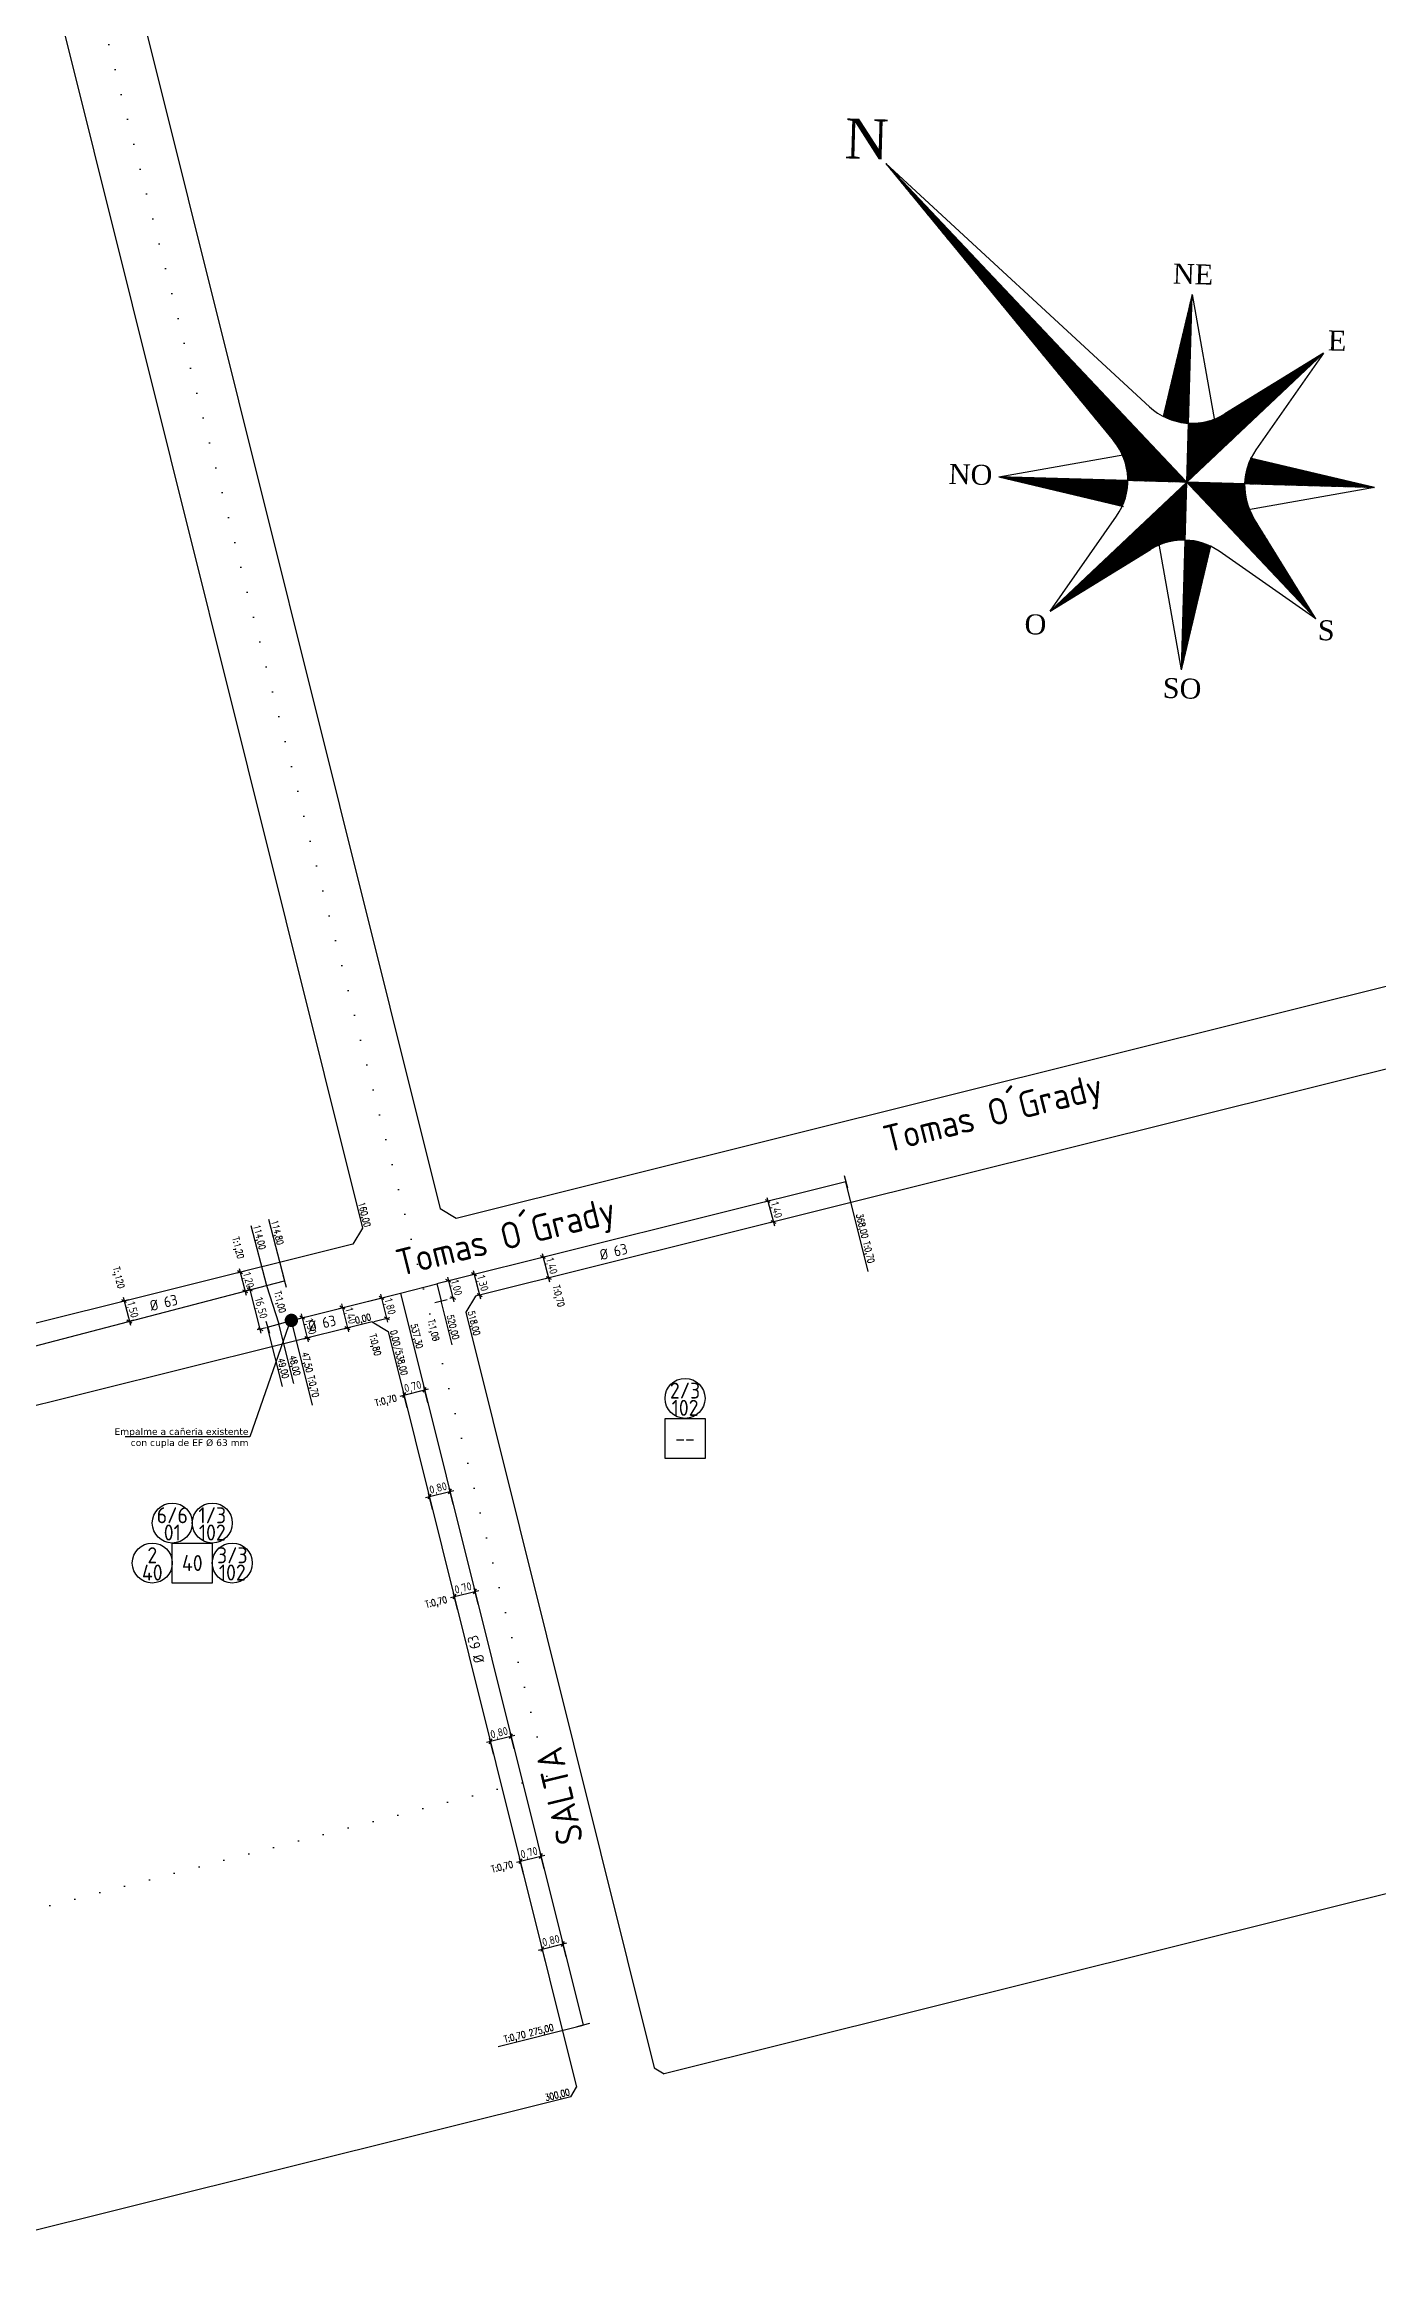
# Model space of a CAD drawing. Extents: x -48 to 13651, y -112 to 3468.
# Drawn here: x 2521 to 3021, y 25 to 859 of the extents above; entities that cross this region are included whole.
import ezdxf
from ezdxf import colors
from ezdxf.entities.mleader import LeaderData, LeaderLine
from ezdxf.enums import TextEntityAlignment as Align
from ezdxf.math import Vec2, Vec3

# ---------------------------------------------------------------- set-up
doc = ezdxf.new("R2010")
doc.units = 0
doc.header["$LTSCALE"] = 6
doc.header["$MEASUREMENT"] = 0
doc.linetypes.add('DOT2', pattern=[3.175, 0, -3.175])
doc.layers.get('0').update_dxf_attribs({"linetype": 'CONTINUOUS'})
doc.layers.get('DEFPOINTS').update_dxf_attribs({"linetype": 'CONTINUOUS'})
doc.layers.add('ATENCION', color=7, linetype='CONTINUOUS', plot=False)
for name, color, linetype in [('CAS', 7, 'CONTINUOUS'), ('Caño 110mm', 170, 'CONTINUOUS'), ('COTA', 2, 'CONTINUOUS'), ('MANZANAS', 7, 'CONTINUOUS'), ('NOMB_CALLES', 4, 'CONTINUOUS'), ('NUMERO-CROQUIS', 13, 'CONTINUOUS'), ('NUMERO-MANZANA', 4, 'CONTINUOUS'), ('P63', 172, 'CONTINUOUS'), ('PCOTAS', 2, 'CONTINUOUS'), ('PROGRESIVA', 60, 'CONTINUOUS'), ('RADIO', 4, 'DOT2'), ('ROTULO', 7, 'CONTINUOUS'), ('TXTDIAMETRO', 7, 'CONTINUOUS')]:
    doc.layers.add(name, color=color, linetype=linetype)
doc.styles.add('ABADIMTCONDE', font='isocp.shx')
doc.styles.add('GEOSLAB703LTBT', font='isocp.shx', dxfattribs={"width": 0.9, "height": 8})
doc.styles.add('ROMANS', font='romans.shx', dxfattribs={"width": 0.8, "height": 2.5})
doc.styles.add('TIMENR', font='times.ttf', dxfattribs={"height": 0.3})
doc.dimstyles.new('COTA02', dxfattribs={"dimtxt": 3, "dimasz": 1.5, "dimexe": 1.25, "dimexo": 0.625, "dimgap": 0.3, "dimtad": 1, "dimtoh": 1, "dimdsep": 46, "dimlunit": 6, "dimtxsty": 'ABADIMTCONDE', "dimblk1": 'OBLIQUE', "dimblk2": 'OBLIQUE', "dimsah": 1, "dimcen": 2.5, "dimdle": 1.5, "dimclrd": 60, "dimclre": 60, "dimclrt": 256, "dimadec": 0, "dimazin": 0, "dimtfac": 1, "dimtix": 1, "dimtofl": 0, "dimtmove": 0, "dimatfit": 0, "dimldrblk": 'OBLIQUE', "dimfxl": 1, "dimtolj": 1, "dimtzin": 0, "dimarcsym": 0})

# ---------------------------------------------------------------- blocks, each defined once
blk = doc.blocks.new('_OBLIQUE')
at = {"color": 0, "linetype": 'ByBlock'}
blk.add_line((-0.5, -0.5), (0.5, 0.5), dxfattribs=at)
blk = doc.blocks.new('*D1186')
at = {"layer": 'DEFPOINTS', "color": 0, "transparency": 16777216}
for p in [(2553.45, 388.62), (2553.13, 380.47), (2555.42, 381.06)]:
    blk.add_point(p, dxfattribs=at)
at = {"layer": 'PROGRESIVA', "color": 60, "lineweight": -2, "transparency": 16777216}
for p, q in [((2552.85, 388.46), (2549.95, 387.71)), ((2550.78, 389.47), (2553.51, 379.01)), ((2554.82, 380.91), (2551.92, 380.15))]:
    blk.add_line(p, q, dxfattribs=at)
at = {"layer": 'PROGRESIVA', "color": 60, "lineweight": -2, "transparency": 16777216, "xscale": 1.5, "yscale": 1.5, "zscale": 1.5}
for p, rotation in [((2551.16, 388.02), 104.6193654471167), ((2553.13, 380.47), 284.6193654471167)]:
    blk.add_blockref('_OBLIQUE', p, dxfattribs=dict(at, rotation=rotation))
at = {"layer": 'PROGRESIVA', "transparency": 16777216, "insert": (2554.11, 384.75), "char_height": 3, "attachment_point": 5, "rotation": 284.61937, "style": 'ABADIMTCONDE'}
blk.add_mtext('\\A1;1,50', dxfattribs=at)
blk = doc.blocks.new('*D1187')
at = {"layer": 'DEFPOINTS', "color": 0, "transparency": 16777216}
for p in [(2596.91, 399.45), (2598.75, 392.37), (2596.46, 391.77)]:
    blk.add_point(p, dxfattribs=at)
at = {"layer": 'PROGRESIVA', "color": 60, "lineweight": -2, "transparency": 16777216}
for p, q in [((2596.3, 399.3), (2593.41, 398.54)), ((2594.24, 400.31), (2596.84, 390.32)), ((2598.15, 392.21), (2595.25, 391.45))]:
    blk.add_line(p, q, dxfattribs=at)
at = {"layer": 'PROGRESIVA', "color": 60, "lineweight": -2, "transparency": 16777216, "xscale": 1.5, "yscale": 1.5, "zscale": 1.5}
for p, rotation in [((2594.61, 398.86), 104.6193654471157), ((2596.46, 391.77), 284.6193654471157)]:
    blk.add_blockref('_OBLIQUE', p, dxfattribs=dict(at, rotation=rotation))
at = {"layer": 'PROGRESIVA', "transparency": 16777216, "insert": (2597.5, 395.82), "char_height": 3, "attachment_point": 5, "rotation": 284.61937, "style": 'ABADIMTCONDE'}
blk.add_mtext('\\A1;1,20', dxfattribs=at)
blk = doc.blocks.new('*D1188')
at = {"layer": 'DEFPOINTS', "color": 0, "transparency": 16777216}
for p in [(2598.35, 392.26), (2601.1, 392.98), (2604.94, 378.24)]:
    blk.add_point(p, dxfattribs=at)
at = {"layer": 'PROGRESIVA', "color": 60, "lineweight": -2, "transparency": 16777216}
for p, q in [((2600.5, 392.82), (2597.14, 391.94)), ((2602.57, 376.07), (2597.97, 393.71)), ((2604.34, 378.08), (2600.98, 377.21))]:
    blk.add_line(p, q, dxfattribs=at)
at = {"layer": 'PROGRESIVA', "color": 60, "lineweight": -2, "transparency": 16777216, "xscale": 1.5, "yscale": 1.5, "zscale": 1.5}
for p, rotation in [((2598.35, 392.26), 104.6193654471101), ((2602.19, 377.52), 284.6193654471101)]:
    blk.add_blockref('_OBLIQUE', p, dxfattribs=dict(at, rotation=rotation))
at = {"layer": 'PROGRESIVA', "transparency": 16777216, "insert": (2602.23, 385.4), "char_height": 3, "attachment_point": 5, "rotation": 284.61937, "style": 'ABADIMTCONDE'}
blk.add_mtext('\\A1;16,50', dxfattribs=at)
blk = doc.blocks.new('*D1189')
at = {"layer": 'DEFPOINTS', "color": 0, "transparency": 16777216}
for p in [(2615.98, 381.35), (2617.87, 373.74), (2619.8, 374.22)]:
    blk.add_point(p, dxfattribs=at)
at = {"layer": 'PROGRESIVA', "color": 60, "lineweight": -2, "transparency": 16777216}
for p, q in [((2616.58, 381.51), (2619.11, 382.14)), ((2617.53, 383.29), (2620.16, 372.76)), ((2618.48, 373.89), (2621.01, 374.52))]:
    blk.add_line(p, q, dxfattribs=at)
at = {"layer": 'PROGRESIVA', "color": 60, "lineweight": -2, "transparency": 16777216, "xscale": 1.5, "yscale": 1.5, "zscale": 1.5}
for p, rotation in [((2617.9, 381.83), 104.0000000000026), ((2619.8, 374.22), 284.0000000000026)]:
    blk.add_blockref('_OBLIQUE', p, dxfattribs=dict(at, rotation=rotation))
at = {"layer": 'PROGRESIVA', "transparency": 16777216, "insert": (2620.83, 378.45), "char_height": 3, "attachment_point": 5, "rotation": 284, "style": 'ABADIMTCONDE'}
blk.add_mtext('\\A1;1,30', dxfattribs=at)
blk = doc.blocks.new('*D1638')
at = {"layer": 'DEFPOINTS', "color": 0, "transparency": 16777216}
for p in [(2642.23, 387.9), (2644.13, 380.28), (2649.53, 381.63)]:
    blk.add_point(p, dxfattribs=at)
at = {"layer": 'PROGRESIVA', "color": 60, "lineweight": -2, "transparency": 16777216}
for p, q in [((2642.84, 388.05), (2648.85, 389.55)), ((2647.27, 390.7), (2649.9, 380.17)), ((2644.74, 380.43), (2650.75, 381.93))]:
    blk.add_line(p, q, dxfattribs=at)
at = {"layer": 'PROGRESIVA', "color": 60, "lineweight": -2, "transparency": 16777216, "xscale": 1.5, "yscale": 1.5, "zscale": 1.5}
for p, rotation in [((2647.63, 389.25), 104.0000000000026), ((2649.53, 381.63), 284.0000000000026)]:
    blk.add_blockref('_OBLIQUE', p, dxfattribs=dict(at, rotation=rotation))
at = {"layer": 'PROGRESIVA', "transparency": 16777216, "insert": (2650.55, 385.93), "char_height": 3, "attachment_point": 5, "rotation": 284, "style": 'ABADIMTCONDE'}
blk.add_mtext('\\A1;1,80', dxfattribs=at)
blk = doc.blocks.new('D63')
at = {"layer": 'TXTDIAMETRO', "color": 7, "ltscale": 0.1, "style": 'ABADIMTCONDE'}
blk.add_text('Ø 63', height=4, dxfattribs=at).set_placement((0, 0), align=Align.MIDDLE)
blk = doc.blocks.new('*D1639')
at = {"layer": 'DEFPOINTS', "color": 0, "transparency": 16777216}
for p in [(2673.76, 395.92), (2674.4, 389.28), (2675.47, 389.57)]:
    blk.add_point(p, dxfattribs=at)
at = {"layer": 'PROGRESIVA', "color": 60, "lineweight": -2, "transparency": 16777216}
for p, q in [((2673.16, 395.75), (2671.48, 395.3)), ((2672.3, 397.07), (2674.79, 387.83)), ((2674.87, 389.41), (2673.19, 388.96))]:
    blk.add_line(p, q, dxfattribs=at)
at = {"layer": 'PROGRESIVA', "color": 60, "lineweight": -2, "transparency": 16777216, "xscale": 1.5, "yscale": 1.5, "zscale": 1.5}
for p, rotation in [((2672.69, 395.63), 105.0921184219085), ((2674.4, 389.28), 285.0921184219085)]:
    blk.add_blockref('_OBLIQUE', p, dxfattribs=dict(at, rotation=rotation))
at = {"layer": 'PROGRESIVA', "transparency": 16777216, "insert": (2675.5, 392.98), "char_height": 3, "attachment_point": 5, "rotation": 285.09212, "style": 'ABADIMTCONDE'}
blk.add_mtext('\\A1;1,00', dxfattribs=at)
blk = doc.blocks.new('*D1640')
at = {"layer": 'DEFPOINTS', "color": 0, "transparency": 16777216}
for p in [(2683.38, 398.33), (2684.38, 390.3), (2685.44, 390.58)]:
    blk.add_point(p, dxfattribs=at)
at = {"layer": 'PROGRESIVA', "color": 60, "lineweight": -2, "transparency": 16777216}
for p, q in [((2682.77, 398.17), (2681.11, 397.73)), ((2681.94, 399.5), (2684.77, 388.85)), ((2684.84, 390.42), (2683.18, 389.98))]:
    blk.add_line(p, q, dxfattribs=at)
at = {"layer": 'PROGRESIVA', "color": 60, "lineweight": -2, "transparency": 16777216, "xscale": 1.5, "yscale": 1.5, "zscale": 1.5}
for p, rotation in [((2682.32, 398.05), 104.8943054187145), ((2684.38, 390.3), 284.8943054187144)]:
    blk.add_blockref('_OBLIQUE', p, dxfattribs=dict(at, rotation=rotation))
at = {"layer": 'PROGRESIVA', "transparency": 16777216, "insert": (2685.31, 394.69), "char_height": 3, "attachment_point": 5, "rotation": 284.89431, "style": 'ABADIMTCONDE'}
blk.add_mtext('\\A1;1,30', dxfattribs=at)
blk = doc.blocks.new('*D1641')
at = {"layer": 'DEFPOINTS', "color": 0, "transparency": 16777216}
for p in [(2709.25, 404.78), (2710.25, 396.75), (2711.31, 397.03)]:
    blk.add_point(p, dxfattribs=at)
at = {"layer": 'PROGRESIVA', "color": 60, "lineweight": -2, "transparency": 16777216}
for p, q in [((2708.64, 404.62), (2706.98, 404.18)), ((2707.8, 405.95), (2710.64, 395.3)), ((2710.7, 396.87), (2709.04, 396.43))]:
    blk.add_line(p, q, dxfattribs=at)
at = {"layer": 'PROGRESIVA', "color": 60, "lineweight": -2, "transparency": 16777216, "xscale": 1.5, "yscale": 1.5, "zscale": 1.5}
for p, rotation in [((2708.19, 404.5), 104.8943054187145), ((2710.25, 396.75), 284.8943054187144)]:
    blk.add_blockref('_OBLIQUE', p, dxfattribs=dict(at, rotation=rotation))
at = {"layer": 'PROGRESIVA', "transparency": 16777216, "insert": (2711.18, 401.14), "char_height": 3, "attachment_point": 5, "rotation": 284.89431, "style": 'ABADIMTCONDE'}
blk.add_mtext('\\A1;1,40', dxfattribs=at)
blk = doc.blocks.new('*D1642')
at = {"layer": 'DEFPOINTS', "color": 0, "transparency": 16777216}
for p in [(2793.49, 425.79), (2794.5, 417.75), (2795.55, 418.03)]:
    blk.add_point(p, dxfattribs=at)
at = {"layer": 'PROGRESIVA', "color": 60, "lineweight": -2, "transparency": 16777216}
for p, q in [((2792.05, 426.95), (2794.88, 416.3)), ((2792.89, 425.62), (2791.23, 425.18)), ((2794.95, 417.87), (2793.29, 417.43))]:
    blk.add_line(p, q, dxfattribs=at)
at = {"layer": 'PROGRESIVA', "color": 60, "lineweight": -2, "transparency": 16777216, "xscale": 1.5, "yscale": 1.5, "zscale": 1.5}
for p, rotation in [((2792.44, 425.5), 104.8943054187145), ((2794.5, 417.75), 284.8943054187144)]:
    blk.add_blockref('_OBLIQUE', p, dxfattribs=dict(at, rotation=rotation))
at = {"layer": 'PROGRESIVA', "transparency": 16777216, "insert": (2795.42, 422.15), "char_height": 3, "attachment_point": 5, "rotation": 284.89431, "style": 'ABADIMTCONDE'}
blk.add_mtext('\\A1;1,40', dxfattribs=at)
blk = doc.blocks.new('*D1673')
at = {"layer": 'DEFPOINTS', "color": 0, "transparency": 16777216}
for p in [(2631.01, 385.1), (2632.9, 377.48), (2634.83, 377.96)]:
    blk.add_point(p, dxfattribs=at)
at = {"layer": 'PROGRESIVA', "color": 60, "lineweight": -2, "transparency": 16777216}
for p, q in [((2631.61, 385.25), (2634.14, 385.88)), ((2632.57, 387.04), (2635.19, 376.51)), ((2633.51, 377.64), (2636.04, 378.27))]:
    blk.add_line(p, q, dxfattribs=at)
at = {"layer": 'PROGRESIVA', "color": 60, "lineweight": -2, "transparency": 16777216, "xscale": 1.5, "yscale": 1.5, "zscale": 1.5}
for p, rotation in [((2632.93, 385.58), 104.0000000000026), ((2634.83, 377.96), 284.0000000000026)]:
    blk.add_blockref('_OBLIQUE', p, dxfattribs=dict(at, rotation=rotation))
at = {"layer": 'PROGRESIVA', "transparency": 16777216, "insert": (2635.8, 382.45), "char_height": 3, "attachment_point": 5, "rotation": 284, "style": 'ABADIMTCONDE'}
blk.add_mtext('\\A1;1,40', dxfattribs=at)
blk = doc.blocks.new('*D1674')
at = {"layer": 'COTA', "color": 60, "lineweight": -2, "transparency": 16777216}
for p, q in [((2654.61, 352.45), (2665.29, 355.12)), ((2657.27, 348.02), (2655.77, 354.03)), ((2665.03, 349.95), (2663.53, 355.97))]:
    blk.add_line(p, q, dxfattribs=at)
at = {"layer": 'DEFPOINTS', "color": 0, "transparency": 16777216}
for p in [(2663.83, 354.75), (2657.42, 347.41), (2665.18, 349.34)]:
    blk.add_point(p, dxfattribs=at)
at = {"layer": 'COTA', "color": 60, "lineweight": -2, "transparency": 16777216, "xscale": 1.5, "yscale": 1.5, "zscale": 1.5}
for p, rotation in [((2656.07, 352.82), 194.0000000000004), ((2663.83, 354.75), 14.0000000000004)]:
    blk.add_blockref('_OBLIQUE', p, dxfattribs=dict(at, rotation=rotation))
at = {"layer": 'COTA', "transparency": 16777216, "insert": (2659.41, 355.74), "char_height": 3, "attachment_point": 5, "rotation": 14, "style": 'ABADIMTCONDE'}
blk.add_mtext('\\A1;0,70', dxfattribs=at)
blk = doc.blocks.new('*D1675')
at = {"layer": 'COTA', "color": 60, "lineweight": -2, "transparency": 16777216}
for p, q in [((2698.19, 177.66), (2708.87, 180.33)), ((2700.85, 173.22), (2699.35, 179.24)), ((2708.61, 175.16), (2707.11, 181.18))]:
    blk.add_line(p, q, dxfattribs=at)
at = {"layer": 'DEFPOINTS', "color": 0, "transparency": 16777216}
for p in [(2707.41, 179.96), (2701, 172.62), (2708.76, 174.55)]:
    blk.add_point(p, dxfattribs=at)
at = {"layer": 'COTA', "color": 60, "lineweight": -2, "transparency": 16777216, "xscale": 1.5, "yscale": 1.5, "zscale": 1.5}
for p, rotation in [((2699.65, 178.03), 194.0000000000004), ((2707.41, 179.96), 14.0000000000004)]:
    blk.add_blockref('_OBLIQUE', p, dxfattribs=dict(at, rotation=rotation))
at = {"layer": 'COTA', "transparency": 16777216, "insert": (2703, 180.95), "char_height": 3, "attachment_point": 5, "rotation": 14, "style": 'ABADIMTCONDE'}
blk.add_mtext('\\A1;0,70', dxfattribs=at)
blk = doc.blocks.new('*D1676')
at = {"layer": 'COTA', "color": 60, "lineweight": -2, "transparency": 16777216}
for p, q in [((2673.45, 276.91), (2684.12, 279.57)), ((2676.1, 272.47), (2674.6, 278.49)), ((2683.86, 274.41), (2682.37, 280.42))]:
    blk.add_line(p, q, dxfattribs=at)
at = {"layer": 'DEFPOINTS', "color": 0, "transparency": 16777216}
for p in [(2682.67, 279.21), (2676.25, 271.87), (2684.02, 273.8)]:
    blk.add_point(p, dxfattribs=at)
at = {"layer": 'COTA', "color": 60, "lineweight": -2, "transparency": 16777216, "xscale": 1.5, "yscale": 1.5, "zscale": 1.5}
for p, rotation in [((2674.91, 277.27), 194.0000000000004), ((2682.67, 279.21), 14.0000000000004)]:
    blk.add_blockref('_OBLIQUE', p, dxfattribs=dict(at, rotation=rotation))
at = {"layer": 'COTA', "transparency": 16777216, "insert": (2678.25, 280.2), "char_height": 3, "attachment_point": 5, "rotation": 14, "style": 'ABADIMTCONDE'}
blk.add_mtext('\\A1;0,70', dxfattribs=at)
blk = doc.blocks.new('*D1677')
at = {"layer": 'COTA', "color": 60, "lineweight": -2, "transparency": 16777216}
for p, q in [((2674.52, 311.89), (2673.02, 317.91)), ((2664.1, 314.39), (2674.78, 317.06)), ((2666.76, 309.96), (2665.26, 315.97))]:
    blk.add_line(p, q, dxfattribs=at)
at = {"layer": 'DEFPOINTS', "color": 0, "transparency": 16777216}
for p in [(2666.91, 309.35), (2673.32, 316.69), (2674.67, 311.28)]:
    blk.add_point(p, dxfattribs=at)
at = {"layer": 'COTA', "color": 60, "lineweight": -2, "transparency": 16777216, "xscale": 1.5, "yscale": 1.5, "zscale": 1.5}
for p, rotation in [((2673.32, 316.69), 14.0000000000004), ((2665.56, 314.76), 194.0000000000004)]:
    blk.add_blockref('_OBLIQUE', p, dxfattribs=dict(at, rotation=rotation))
at = {"layer": 'COTA', "transparency": 16777216, "insert": (2668.9, 317.68), "char_height": 3, "attachment_point": 5, "rotation": 14, "style": 'ABADIMTCONDE'}
blk.add_mtext('\\A1;0,80', dxfattribs=at)
blk = doc.blocks.new('*D1678')
at = {"layer": 'COTA', "color": 60, "lineweight": -2, "transparency": 16777216}
for p, q in [((2697.39, 220.14), (2695.9, 226.16)), ((2686.98, 222.65), (2697.65, 225.31)), ((2689.63, 218.21), (2688.13, 224.22))]:
    blk.add_line(p, q, dxfattribs=at)
at = {"layer": 'DEFPOINTS', "color": 0, "transparency": 16777216}
for p in [(2689.78, 217.6), (2696.2, 224.94), (2697.55, 219.53)]:
    blk.add_point(p, dxfattribs=at)
at = {"layer": 'COTA', "color": 60, "lineweight": -2, "transparency": 16777216, "xscale": 1.5, "yscale": 1.5, "zscale": 1.5}
for p, rotation in [((2696.2, 224.94), 14.0000000000004), ((2688.44, 223.01), 194.0000000000004)]:
    blk.add_blockref('_OBLIQUE', p, dxfattribs=dict(at, rotation=rotation))
at = {"layer": 'COTA', "transparency": 16777216, "insert": (2691.78, 225.93), "char_height": 3, "attachment_point": 5, "rotation": 14, "style": 'ABADIMTCONDE'}
blk.add_mtext('\\A1;0,80', dxfattribs=at)
blk = doc.blocks.new('*D1679')
at = {"layer": 'COTA', "color": 60, "lineweight": -2, "transparency": 16777216}
for p, q in [((2706.41, 144.72), (2717.08, 147.38)), ((2709.06, 140.28), (2707.56, 146.3)), ((2716.82, 142.22), (2715.32, 148.23))]:
    blk.add_line(p, q, dxfattribs=at)
at = {"layer": 'DEFPOINTS', "color": 0, "transparency": 16777216}
for p in [(2715.63, 147.02), (2709.21, 139.67), (2716.98, 141.61)]:
    blk.add_point(p, dxfattribs=at)
at = {"layer": 'COTA', "color": 60, "lineweight": -2, "transparency": 16777216, "xscale": 1.5, "yscale": 1.5, "zscale": 1.5}
for p, rotation in [((2707.86, 145.08), 194.0000000000004), ((2715.63, 147.02), 14.0000000000004)]:
    blk.add_blockref('_OBLIQUE', p, dxfattribs=dict(at, rotation=rotation))
at = {"layer": 'COTA', "transparency": 16777216, "insert": (2711.21, 148), "char_height": 3, "attachment_point": 5, "rotation": 14, "style": 'ABADIMTCONDE'}
blk.add_mtext('\\A1;0,80', dxfattribs=at)

msp = doc.modelspace()

# ---------------------------------------------------------------- hatches: boundary and pattern name
at = {"layer": 'MANZANAS'}
h = msp.add_hatch(dxfattribs=at)
h.set_pattern_fill('ANSI37', color=12, style=0)
h.paths.add_polyline_path([(2836.64, 814.551), (2922.032, 710.655, -0.1741428), (2927.372, 695.708), (2949.487, 695.077)])
h.paths.add_polyline_path([(2925.311, 686.128, 0.1055096), (2927.372, 695.708), (2879.083, 697.085)])
h.paths.add_polyline_path([(2898.284, 646.714), (2935.874, 669.898, -0.1463258), (2948.868, 673.384), (2949.487, 695.077)])
h.paths.add_polyline_path([(2947.478, 624.673), (2958.467, 671.029, 0.106432), (2948.868, 673.384)])
h.paths.add_polyline_path([(2997.85, 643.873), (2974.665, 681.464, -0.1463258), (2971.18, 694.458), (2949.487, 695.077)])
h.paths.add_polyline_path([(2973.535, 704.056, 0.106432), (2971.18, 694.458), (3019.891, 693.068)])
h.paths.add_polyline_path([(2950.118, 717.191), (2949.487, 695.077), (3000.69, 743.44), (2963.741, 720.65, -0.1531803)])
h.paths.add_polyline_path([(2940.659, 719.765, 0.1055447), (2950.118, 717.191), (2951.495, 765.481)])

# ---------------------------------------------------------------- linework, layer by layer
at = {"layer": 'CAS', "ltscale": 0.1}
for p, q in [((2821.042, 435.088), (2822.243, 430.484)), ((2610.651, 397.928), (2611.852, 393.324)), ((2667.638, 387.528), (2672.251, 388.691)), ((2604.239, 380.472), (2605.651, 376.008)), ((2613.239, 383.126), (2614.44, 378.522)), ((2725.641, 117.187), (2720.789, 115.977))]:
    msp.add_line(p, q, dxfattribs=at)
at = {"layer": 'Caño 110mm', "ltscale": 0.1}
for p, q in [((2480.752, 361.586), (2604.562, 393.881)), ((2604.562, 393.881), (2611.251, 395.626)), ((2604.562, 393.881), (2609.19, 379.473)), ((2604.945, 378.24), (2613.84, 380.824))]:
    msp.add_line(p, q, dxfattribs=at)
at = {"layer": 'MANZANAS'}
for p, q in [((2553.443, 888.438), (2669.566, 422.696)), ((2524.334, 881.18), (2640.457, 415.439)), ((3214.478, 553.405), (2675.627, 419.054)), ((3201.86, 519.34), (2682.885, 389.945)), ((2675.627, 419.054), (2669.566, 422.696)), ((2636.815, 409.377), (2491.271, 373.089)), ((2640.457, 415.439), (2636.815, 409.377)), ((2682.885, 389.945), (2679.243, 383.884)), ((2644.073, 380.269), (2385.022, 315.68)), ((2644.073, 380.269), (2650.134, 376.627)), ((2650.134, 376.627), (2720.775, 93.3)), ((2679.243, 383.884), (2749.884, 100.558)), ((3148.851, 196.94), (2753.521, 98.373)), ((2749.884, 100.558), (2753.521, 98.373)), ((2718.59, 89.664), (2720.775, 93.3)), ((2718.59, 89.664), (2457.598, 24.591))]:
    msp.add_line(p, q, dxfattribs=at)
at = {"layer": 'MANZANAS', "color": 12}
for p, q in [((2836.64, 814.551), (2935.499, 723.375)), ((2836.64, 814.551), (2922.032, 710.655)), ((2997.85, 643.873), (2836.64, 814.551)), ((2951.495, 765.481), (2940.659, 719.765)), ((2947.478, 624.673), (2951.495, 765.481)), ((2951.495, 765.481), (2959.877, 718.267)), ((3000.69, 743.44), (2898.284, 646.714)), ((3000.69, 743.44), (2963.741, 720.65)), ((3000.69, 743.44), (2975.4, 707.232)), ((2879.083, 697.085), (2926.296, 705.467)), ((3019.891, 693.068), (2973.232, 704.128)), ((3019.891, 693.068), (2879.083, 697.085)), ((2879.083, 697.085), (2925.742, 686.026)), ((3019.891, 693.068), (2972.678, 684.686)), ((2898.284, 646.714), (2923.142, 682.304)), ((2997.85, 643.873), (2974.665, 681.464)), ((2898.284, 646.714), (2935.874, 669.898)), ((2947.478, 624.673), (2939.097, 671.886)), ((2947.478, 624.673), (2958.538, 671.331)), ((2997.85, 643.873), (2961.642, 669.163))]:
    msp.add_line(p, q, dxfattribs=at)
for centre, start, end in [((2951.416, 740.633), 227.315057, 301.664955), ((2903.895, 695.748), 325.066794, 39.416692), ((2994.648, 693.788), 145.066794, 211.664955), ((2948.199, 649.916), 55.066794, 121.664955)]:
    msp.add_arc(centre, 23.478, start, end, dxfattribs=at)
at = {"layer": 'NUMERO-CROQUIS'}
for centre in [(2761.409, 351.587), (2569.199, 304.843), (2584.199, 304.843), (2561.699, 289.843), (2591.699, 289.843)]:
    msp.add_circle(centre, 7.5, dxfattribs=at)
at = {"layer": 'NUMERO-MANZANA'}
for points in [[(2753.909, 344.087), (2768.909, 344.087), (2768.909, 329.087), (2753.909, 329.087)], [(2569.199, 297.343), (2584.199, 297.343), (2584.199, 282.343), (2569.199, 282.343)]]:
    msp.add_lwpolyline(points, close=True, dxfattribs=at)
at = {"layer": 'P63', "ltscale": 0.1}
for p, q in [((2821.642, 432.786), (2668.335, 394.563)), ((2654.789, 391.025), (2668.335, 394.563)), ((2668.335, 394.563), (2669.944, 388.109)), ((2613.84, 380.824), (2654.789, 391.025)), ((2654.789, 391.025), (2723.215, 116.582))]:
    msp.add_line(p, q, dxfattribs=at)
at = {"layer": 'PCOTAS', "const_width": 2.5}
msp.add_lwpolyline([(2612.59, 380.824, 1), (2615.09, 380.824, 1)], format="xyb", close=True, dxfattribs=at)
at = {"layer": 'PROGRESIVA'}
for p, q in [((2830.095, 399.166), (2821.642, 432.786)), ((2605.22, 418.747), (2611.251, 395.626)), ((2598.692, 416.385), (2604.562, 393.881)), ((2674.052, 371.633), (2669.944, 388.109)), ((2610.498, 355.967), (2604.945, 378.24)), ((2614.744, 357.2), (2609.19, 379.473)), ((2621.798, 349.014), (2613.84, 380.824)), ((2691.304, 108.626), (2723.215, 116.582))]:
    msp.add_line(p, q, dxfattribs=at)
at = {"layer": 'RADIO', "color": 4, "ltscale": 0.5}
for p, q in [((2533.561, 905.792), (2709.645, 209.877)), ((2709.645, 209.877), (2476.203, 149.156))]:
    msp.add_line(p, q, dxfattribs=at)

# ---------------------------------------------------------------- block references
at = {"layer": 'TXTDIAMETRO', "ltscale": 0.1}
for p, rotation in [((2734.599, 406.542), 14.17534616786959), ((2565.966, 387.437), 14.17534616786959), ((2625.327, 379.677), 14.17534616786959), ((2682.996, 257.511), 105.7449305295092)]:
    msp.add_blockref('D63', p, dxfattribs=dict(at, rotation=rotation))

# ---------------------------------------------------------------- texts
at = {"layer": 'ATENCION', "style": 'GEOSLAB703LTBT'}
msp.add_text('Tomas O´Grady', height=10, rotation=14, dxfattribs=at).set_placement((2836.025, 448.566), align=Align.MIDDLE_LEFT)
at = {"layer": 'MANZANAS', "color": 12, "style": 'TIMENR'}
for s, height, p in [('N', 15, (2829.521, 823.762)), ('NE', 7.5, (2951.837, 773.093)), ('E', 7.5, (3005.858, 748.151)), ('NO', 7.5, (2868.436, 697.952)), ('O', 7.5, (2892.762, 641.755)), ('S', 7.5, (3001.751, 639.545)), ('SO', 7.5, (2947.73, 617.76))]:
    msp.add_text(s, height=height, rotation=358.365875, dxfattribs=at).set_placement(p, align=Align.MIDDLE)
at = {"layer": 'NOMB_CALLES', "style": 'GEOSLAB703LTBT'}
for s, rotation, p in [('Tomas O´Grady', 14, (2653.391, 402.163)), ('SALTA', 103.527334, (2718.631, 184.61))]:
    msp.add_text(s, height=10, rotation=rotation, dxfattribs=at).set_placement(p, align=Align.MIDDLE_LEFT)
at = {"layer": 'NUMERO-CROQUIS', "style": 'GEOSLAB703LTBT'}
for s, p in [('2/3', (2761.409, 354.502)), ('102', (2761.409, 348.021)), ('6/6', (2569.199, 307.758)), ('1/3', (2584.199, 307.758)), ('01', (2569.199, 301.277)), ('102', (2584.199, 301.277)), ('2', (2561.699, 292.758)), ('3/3', (2591.699, 292.758)), ('40', (2561.699, 286.277)), ('102', (2591.699, 286.277))]:
    msp.add_text(s, height=6, dxfattribs=at).set_placement(p, align=Align.MIDDLE)
at = {"layer": 'NUMERO-MANZANA', "style": 'GEOSLAB703LTBT'}
for s, p in [('--', (2761.409, 336.587)), ('40', (2576.699, 289.843))]:
    msp.add_text(s, height=6, dxfattribs=at).set_placement(p, align=Align.MIDDLE)
at = {"layer": 'PROGRESIVA', "style": 'ROMANS', "width": 0.8}
for s, rotation, p in [('114,80', 284, (2607.837, 408.717)), ('160,00', 284, (2640.457, 415.439)), ('T:1,20', 284, (2592.97, 403.57)), ('114,00', 284, (2601.147, 406.972)), ('T:,120', 284, (2548.205, 392.386)), ('0,00', 14, (2644.073, 380.269)), ('T:0,70', 14, (2653.72, 349.843)), ('T:0,70', 14, (2672.555, 274.3)), ('T:0,70', 14, (2697.3, 175.053)), ('T:0,70 275,00', 14, (2712.542, 113.921)), ('300,00', 14, (2718.59, 89.664))]:
    msp.add_text(s, height=2.5, rotation=rotation, dxfattribs=at).set_placement(p, align=Align.BOTTOM_RIGHT)
for s, p in [('368,00 T:0,70', (2824.752, 420.315)), ('T:0,70', (2711.128, 393.453)), ('T:1,00', (2606.689, 391.221)), ('518,00', (2679.243, 383.884)), ('T:0,80', (2642.359, 375.162)), ('0,00/538,00', (2650.134, 376.627)), ('537,30', (2657.785, 379.008)), ('T:1,00', (2664.254, 380.621)), ('520,00', (2671.369, 382.395)), ('48,00', (2612.255, 367.182)), ('47,50 T:0,70', (2616.949, 368.353)), ('49,00', (2607.968, 366.114))]:
    msp.add_text(s, height=2.5, rotation=284, dxfattribs=at).set_placement(p, align=Align.BOTTOM_LEFT)

# ---------------------------------------------------------------- dimensions: what is measured, and where the dimension line sits
at = {"layer": 'COTA'}
for base, p1, p2, text, picture, middle in [((2663.832, 354.753), (2657.419, 347.409), (2665.181, 349.344), '0,70', '*D1674', (2659.905, 353.774)), ((2673.322, 316.693), (2666.908, 309.349), (2674.67, 311.284), '0,80', '*D1677', (2669.394, 315.714)), ((2682.668, 279.21), (2676.254, 271.865), (2684.016, 273.801), '0,70', '*D1676', (2678.74, 278.23)), ((2696.198, 224.944), (2689.784, 217.599), (2697.546, 219.535), '0,80', '*D1678', (2692.27, 223.964)), ((2707.413, 179.963), (2700.999, 172.619), (2708.761, 174.554), '0,70', '*D1675', (2703.485, 178.984)), ((2715.627, 147.018), (2709.213, 139.674), (2716.975, 141.609), '0,80', '*D1679', (2711.699, 146.039))]:
    dim = msp.add_linear_dim(base=base, p1=p1, p2=p2, angle=14, text=text, dimstyle='COTA02', dxfattribs=at)
    dim.commit()
    dim.dimension.update_dxf_attribs({"geometry": picture, "text_midpoint": middle, "dimtype": 161})
at = {"layer": 'PROGRESIVA'}
for p1, p2, distance, text, picture, middle in [((2793.492, 425.785), (2795.554, 418.033), -1.093, '1,40', '*D1642', (2795.423, 422.148)), ((2709.246, 404.781), (2711.308, 397.028), -1.093, '1,40', '*D1641', (2711.177, 401.144)), ((2596.906, 399.453), (2598.755, 392.366), -2.368, '1,20', '*D1187', (2597.499, 395.823)), ((2604.945, 378.24), (2601.101, 392.978), 2.847, '16,50', '*D1188', (2602.227, 385.401)), ((2673.763, 395.916), (2675.474, 389.573), -1.116, '1,00', '*D1639', (2675.496, 392.981)), ((2683.378, 398.331), (2685.441, 390.578), -1.093, '1,30', '*D1640', (2685.31, 394.694)), ((2553.453, 388.619), (2555.424, 381.063), -2.368, '1,50', '*D1186', (2554.107, 384.755)), ((2642.23, 387.9), (2644.129, 380.283), 5.569, '1,80', '*D1638', (2650.548, 385.929))]:
    dim = msp.add_aligned_dim(p1=p1, p2=p2, distance=distance, text=text, dimstyle='COTA02', dxfattribs=at)
    dim.commit()
    dim.dimension.update_dxf_attribs({"geometry": picture, "text_midpoint": middle})
for base, p1, p2, text, picture, middle in [((2634.83, 377.964), (2631.005, 385.102), (2632.905, 377.484), '1,40', '*D1673', (2633.835, 381.956)), ((2619.797, 374.216), (2615.975, 381.354), (2617.874, 373.737), '1,30', '*D1189', (2618.865, 377.955))]:
    dim = msp.add_linear_dim(base=base, p1=p1, p2=p2, angle=284, text=text, dimstyle='COTA02', dxfattribs=at)
    dim.commit()
    dim.dimension.update_dxf_attribs({"geometry": picture, "text_midpoint": middle, "dimtype": 161})

# ---------------------------------------------------------------- leaders
at = {"layer": 'ROTULO'}
ml = msp.add_multileader_mtext('Standard', dxfattribs=at)
ml.set_content('{\\fVerdana|b0|i0|c0|p34;Empalme a cañeria existente\\Pcon cupla de EF Ø 63 mm}', color=256)
ml.set_leader_properties()
ml.build(insert=Vec2(0, 0))
ml.multileader.update_dxf_attribs({"text_right_attachment_type": 6, "dogleg_length": 0.36, "arrow_head_size": 0.18})
ctx = ml.context
ctx.base_point, ctx.char_height, ctx.arrow_head_size, ctx.landing_gap_size, ctx.plane_origin = Vec3(2548.063, 338.781), 2.5, 0.18, 0.09, Vec3(2612.804, 378.963)
ctx.right_attachment, ctx.text_align_type = 6, 2
notes = []
notes.append((ctx, [(0, (1, 1, 0), (2598.212, 337.185), (-1, 0), 0.36, [(0, [(2612.804, 378.963)], 0, [])])]))
ctx.mtext.insert, ctx.mtext.alignment, ctx.mtext.flow_direction = Vec3(2597.762, 340.377), 3, 5
for ctx, leaders in notes:
    for number, flags, end, landing, length, lines in leaders:
        leader = LeaderData()
        leader.index, (leader.has_last_leader_line, leader.has_dogleg_vector, leader.attachment_direction) = number, flags
        leader.last_leader_point, leader.dogleg_vector, leader.dogleg_length = Vec3(end), Vec3(landing), length
        for number, points, colour, breaks in lines:
            line = LeaderLine()
            line.index, line.vertices, line.color, line.breaks = number, Vec3.list(points), colors.encode_raw_color(colour), breaks
            leader.lines.append(line)
        ctx.leaders.append(leader)

doc.saveas('drawing.dxf')
